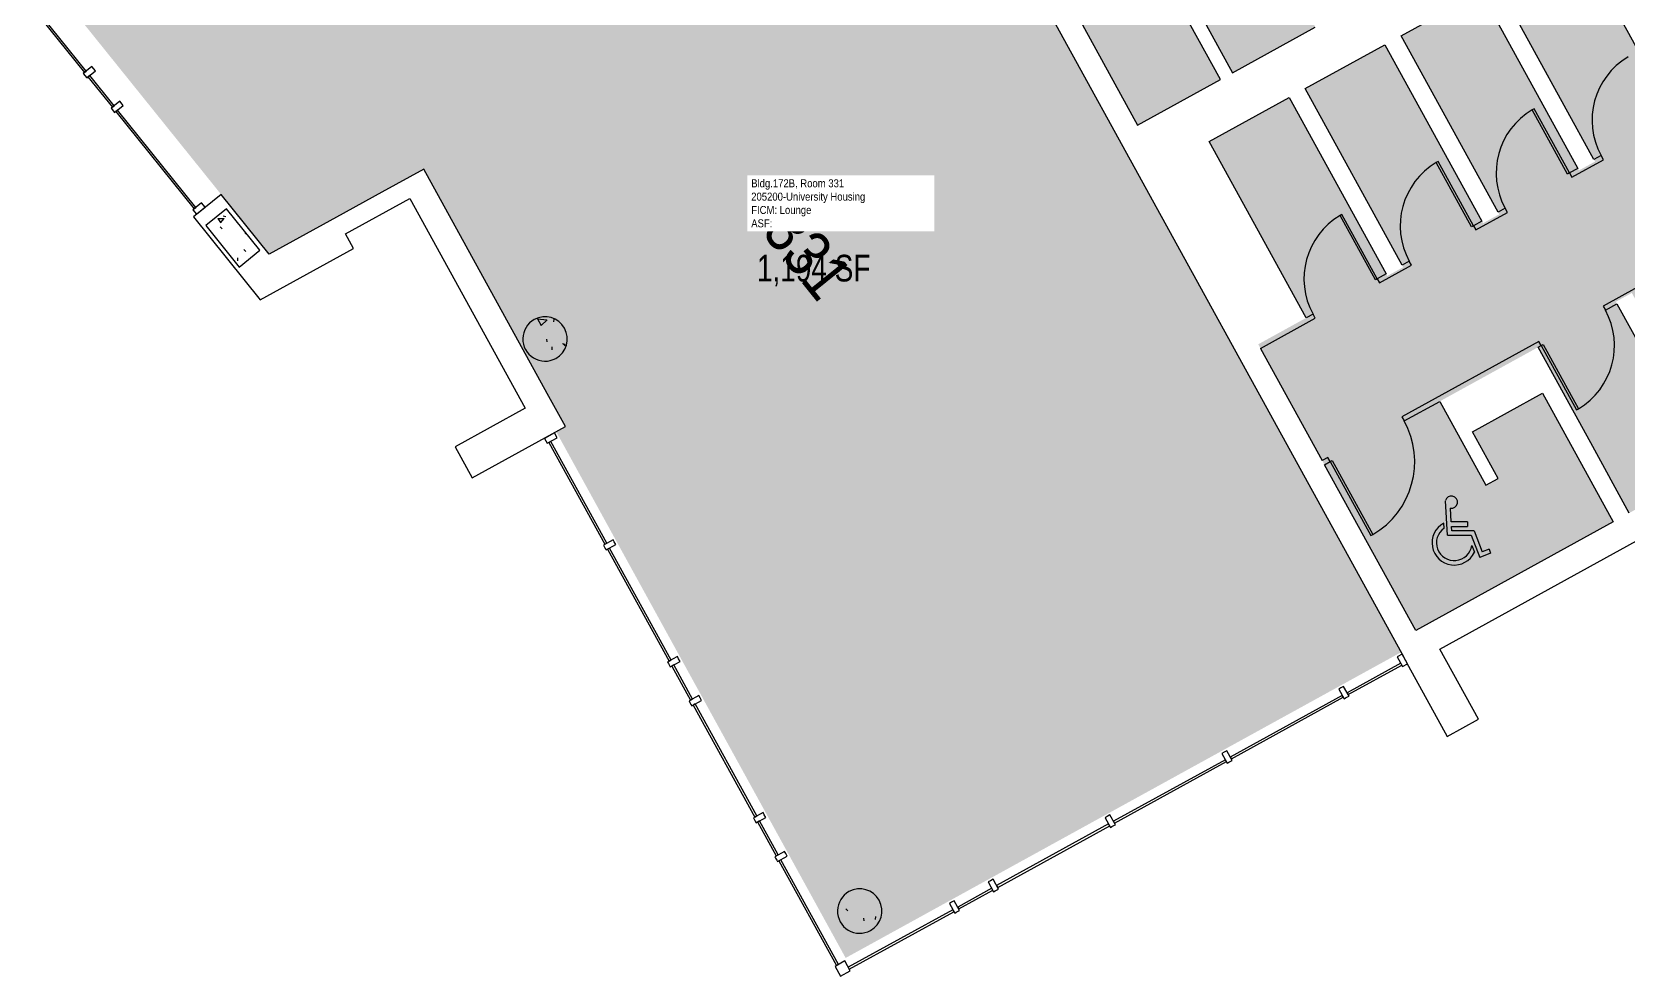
# Model space of a CAD drawing. Header units: inches. Extents: x 69233640 to 69235957, y 27660565 to 27663170.
# Drawn here: x 69234436 to 69235154, y 27661073 to 27661497 of the extents above; entities that cross this region are included whole.
import ezdxf
from ezdxf.enums import TextEntityAlignment as Align

# ---------------------------------------------------------------- set-up
doc = ezdxf.new("R2010")
doc.units = ezdxf.units.IN
doc.header["$LTSCALE"] = 100
doc.header["$MEASUREMENT"] = 0
doc.layers.get('0').update_dxf_attribs({"linetype": 'CONTINUOUS'})
for name, color, linetype in [('A-COLS', 5, 'CONTINUOUS'), ('A-DOOR', 2, 'CONTINUOUS'), ('A-GLAZ', 1, 'CONTINUOUS'), ('A-IDEN-ICON', 4, 'CONTINUOUS'), ('A-IDEN-RNUM', 7, 'CONTINUOUS'), ('A-IDEN-SNUM', 4, 'CONTINUOUS'), ('A-IDEN-VNUM', 4, 'CONTINUOUS'), ('A-WALL', 5, 'CONTINUOUS'), ('AREA-TEXT', 3, 'CONTINUOUS'), ('Rooms-Category-Color', 7, 'CONTINUOUS'), ('Rooms-College-Color', 7, 'CONTINUOUS'), ('Rooms-Department-Color', 7, 'CONTINUOUS'), ('Rooms-Division-Color', 7, 'CONTINUOUS'), ('Rooms-Information', 7, 'CONTINUOUS')]:
    doc.layers.add(name, color=color, linetype=linetype)
doc.styles.add('CP_AREA', font='arial.ttf', dxfattribs={"height": 15})
doc.styles.add('CP_ROOMSNUMBER', font='arial.ttf', dxfattribs={"height": 1})
doc.styles.add('CP_ROOMVNUMBER', font='arial.ttf', dxfattribs={"width": 0.85, "height": 0.075})

# ---------------------------------------------------------------- blocks, each defined once
blk = doc.blocks.new('CPHC')
for p, q in [((5.49, 8), (5.01, 15.77)), ((6.31, 11), (6.12, 14.1)), ((10, 11), (6.31, 11)), ((10, 11), (10, 10)), ((4.7, 9.57), (4.63, 10.7)), ((5.49, 8), (10.79, 8)), ((6.37, 10), (10, 10)), ((6.43, 9), (6.37, 10)), ((11.48, 9), (6.43, 9)), ((10.79, 8), (12.74, 2.99)), ((11.48, 9), (13.31, 4.28)), ((10.95, 5.66), (11.53, 4.17)), ((15.18, 3.93), (12.74, 2.99)), ((14.82, 4.87), (13.31, 4.28)), ((14.82, 4.87), (15.18, 3.93))]:
    blk.add_line(p, q)
for centre, radius, start, end in [((6.35, 15.46), 1.38, 260.2584, 166.6451), ((7, 6.3), 5, 118.3454, 334.8586), ((7, 6.3), 4, 125.1719, 350.8537)]:
    blk.add_arc(centre, radius, start, end)

msp = doc.modelspace()

# ---------------------------------------------------------------- hatches: boundary and pattern name
at = {"layer": 'A-COLS', "lineweight": -3}
h = msp.add_hatch(dxfattribs=at)
h.set_pattern_fill('FP_38', color=256, angle=38.82082, style=0, pattern_type=2)
h.set_pattern_definition([(358.821, (69234315.58, 27661870.696), (15.3886, -22.9695), [2.88, -31.68]), (303.821, (69234315.58, 27661870.696), (19.164, 22.2581), [2.304, -25.344]), (49.272, (69234316.862, 27661868.782), (34.5526, -0.712), [2.448, -26.924]), (355.005, (69234321.563, 27661875.51), (20.7387, -35.9142), [4.32, -47.52]), (45.457, (69234323.29, 27661872.518), (51.643, -4.5134), [3.671, -40.386]), (300.005, (69234321.563, 27661875.51), (51.643, -4.5136), [3.456, -38.016]), (329.821, (69234322.474, 27661871.315), (2.3233, -27.5501), [2.88, -31.68]), (274.821, (69234322.474, 27661871.315), (27.5522, 10.1765), [2.304, -25.344]), (20.272, (69234322.668, 27661869.02), (29.8752, -17.3742), [2.448, -26.924]), (346.3208, (69234315.58, 27661870.696), (10.2518, 7.64958), [1.267, -23.77, 1.267, -24.461, -25.44]), (346.3208, (69234315.58, 27661870.696), (10.2518, 7.64958), [-50.765, 1.267, -24.173]), (316.3208, (69234315.58, 27661870.696), (18.13225, 1.624), [1.267, -13.402, 1.267, -23.194, -9.696]), (316.3208, (69234315.58, 27661870.696), (18.13225, 1.624), [-39.13, 1.267, -8.429]), (276.3208, (69234310.212, 27661877.368), (12.17612, -16.51385), [1.267, -8.333, 1.267, -28.685, -39.744]), (276.3208, (69234310.212, 27661877.368), (12.17612, -16.51385), [-39.552, 1.267, -38.477]), (266.321, (69234307.804, 27661880.36), (17.0341, -15.03807), [1.267, -11.213, 1.267, -18.624, -28.224]), (266.321, (69234307.804, 27661880.36), (17.0341, -15.03807), [-32.371, 1.267, -26.957])])
h.paths.add_polyline_path([(69234529.34, 27661391.58), (69234538.69, 27661399.11), (69234523.64, 27661417.81), (69234514.3, 27661410.28)], flags=0)
h = msp.add_hatch(dxfattribs=at)
h.set_pattern_fill('FP_32', color=256, angle=-61.17918, style=0, pattern_type=2)
h.set_pattern_definition([(358.821, (69234315.58, 27661870.696), (15.3886, -22.96955), [2.88, -31.68]), (303.821, (69234315.58, 27661870.696), (19.1641, 22.2581), [2.304, -25.344]), (49.272, (69234316.862, 27661868.783), (34.5526, -0.712), [2.448, -26.924]), (355.005, (69234321.563, 27661875.51), (20.7387, -35.9142), [4.32, -47.52]), (45.457, (69234323.29, 27661872.517), (51.643, -4.5134), [3.671, -40.386]), (300.005, (69234321.563, 27661875.51), (51.6431, -4.5136), [3.456, -38.016]), (329.821, (69234322.475, 27661871.315), (2.3233, -27.55014), [2.88, -31.68]), (274.821, (69234322.475, 27661871.315), (27.5522, 10.1765), [2.304, -25.344]), (20.272, (69234322.668, 27661869.02), (29.8752, -17.3742), [2.448, -26.924]), (346.3208, (69234315.58, 27661870.696), (10.2518, 7.64958), [1.267, -23.77, 1.267, -24.461, -25.44]), (346.3208, (69234315.58, 27661870.696), (10.2518, 7.64958), [-50.765, 1.267, -24.173]), (316.3208, (69234315.58, 27661870.696), (18.13225, 1.624), [1.267, -13.402, 1.267, -23.194, -9.696]), (316.3208, (69234315.58, 27661870.696), (18.13225, 1.624), [-39.13, 1.267, -8.429]), (276.3208, (69234310.212, 27661877.368), (12.17612, -16.51385), [1.267, -8.333, 1.267, -28.685, -39.744]), (276.3208, (69234310.212, 27661877.368), (12.17612, -16.51385), [-39.552, 1.267, -38.477]), (266.3208, (69234307.804, 27661880.36), (17.0341, -15.03807), [1.267, -11.213, 1.267, -18.624, -28.224]), (266.3208, (69234307.804, 27661880.36), (17.0341, -15.03807), [-32.371, 1.267, -26.957])])
h.paths.add_polyline_path([(69234658.77, 27661353.54), (69234660.14, 27661351.96), (69234661.81, 27661350.69), (69234663.7, 27661349.8), (69234665.73, 27661349.33), (69234667.82, 27661349.28), (69234669.88, 27661349.68), (69234671.8, 27661350.49), (69234673.52, 27661351.68), (69234674.95, 27661353.21), (69234676.03, 27661354.99), (69234676.72, 27661356.97), (69234676.98, 27661359.04), (69234676.81, 27661361.13), (69234676.2, 27661363.13), (69234675.19, 27661364.96), (69234673.83, 27661366.54), (69234672.16, 27661367.8), (69234670.27, 27661368.69), (69234668.23, 27661369.17), (69234666.14, 27661369.21), (69234664.09, 27661368.82), (69234662.16, 27661368.01), (69234660.45, 27661366.82), (69234659.02, 27661365.29), (69234657.93, 27661363.5), (69234657.25, 27661361.53), (69234656.99, 27661359.45), (69234657.16, 27661357.37), (69234657.77, 27661355.37)], flags=0)
h = msp.add_hatch(dxfattribs=at)
h.set_pattern_fill('FP_33', color=256, angle=-61.17918, style=0, pattern_type=2)
h.set_pattern_definition([(358.8208, (69234315.58, 27661870.697), (15.38857, -22.96955), [2.88, -31.68]), (303.8208, (69234315.58, 27661870.697), (19.1641, 22.25815), [2.304, -25.344]), (49.2718, (69234316.863, 27661868.782), (34.5526, -0.712), [2.448, -26.924]), (355.005, (69234321.563, 27661875.51), (20.7387, -35.9142), [4.32, -47.52]), (45.457, (69234323.29, 27661872.518), (51.643, -4.5134), [3.671, -40.386]), (300.005, (69234321.563, 27661875.51), (51.6431, -4.5136), [3.456, -38.016]), (329.8208, (69234322.475, 27661871.315), (2.3233, -27.55014), [2.88, -31.68]), (274.8208, (69234322.475, 27661871.315), (27.5522, 10.1765), [2.304, -25.344]), (20.2718, (69234322.668, 27661869.02), (29.8752, -17.3742), [2.448, -26.924]), (346.3208, (69234315.58, 27661870.697), (10.2518, 7.64958), [1.267, -23.77, 1.267, -24.461, -25.44]), (346.3208, (69234315.58, 27661870.697), (10.2518, 7.64958), [-50.765, 1.267, -24.173]), (316.3208, (69234315.58, 27661870.697), (18.13225, 1.624), [1.267, -13.402, 1.267, -23.194, -9.696]), (316.3208, (69234315.58, 27661870.697), (18.13225, 1.624), [-39.13, 1.267, -8.429]), (276.3208, (69234310.212, 27661877.368), (12.17612, -16.51385), [1.267, -8.333, 1.267, -28.685, -39.744]), (276.3208, (69234310.212, 27661877.368), (12.17612, -16.51385), [-39.552, 1.267, -38.477]), (266.3208, (69234307.804, 27661880.36), (17.03412, -15.03807), [1.267, -11.213, 1.267, -18.624, -28.224]), (266.3208, (69234307.804, 27661880.36), (17.03412, -15.03807), [-32.371, 1.267, -26.957])])
h.paths.add_polyline_path([(69234800.37, 27661096.2), (69234801.74, 27661094.61), (69234803.4, 27661093.35), (69234805.3, 27661092.46), (69234807.33, 27661091.98), (69234809.42, 27661091.94), (69234811.47, 27661092.33), (69234813.4, 27661093.14), (69234815.12, 27661094.34), (69234816.55, 27661095.86), (69234817.63, 27661097.65), (69234818.32, 27661099.63), (69234818.58, 27661101.7), (69234818.4, 27661103.78), (69234817.8, 27661105.78), (69234816.79, 27661107.62), (69234815.42, 27661109.2), (69234813.76, 27661110.46), (69234811.87, 27661111.35), (69234809.83, 27661111.83), (69234807.74, 27661111.87), (69234805.69, 27661111.48), (69234803.76, 27661110.67), (69234802.04, 27661109.47), (69234800.61, 27661107.95), (69234799.53, 27661106.16), (69234798.84, 27661104.19), (69234798.58, 27661102.11), (69234798.76, 27661100.03), (69234799.36, 27661098.03)], flags=0)
at = {"layer": 'Rooms-Category-Color', "true_color": 0xadadad}
msp.add_hatch(color=253, dxfattribs=at).paths.add_polyline_path([(69235049.44, 27661622.98), (69235083.99, 27661642), (69235086.77, 27661636.96), (69235065.19, 27661625.09), (69235111.56, 27661540.81), (69235113.85, 27661536.65), (69235135.42, 27661548.53), (69235182.61, 27661462.77), (69235175.38, 27661458.79), (69235148.56, 27661507.53), (69235131.21, 27661539.07), (69235111.37, 27661528.15), (69235110.35, 27661527.59), (69235095.29, 27661519.31), (69235112.64, 27661487.77), (69235139.46, 27661439.03), (69235132.23, 27661435.05), (69235105.41, 27661483.79), (69235088.06, 27661515.33), (69235052.14, 27661495.56), (69235069.49, 27661464.02), (69235096.31, 27661415.29), (69235089.08, 27661411.31), (69235062.26, 27661460.05), (69235044.91, 27661491.59), (69235008.99, 27661471.82), (69235026.34, 27661440.28), (69235053.16, 27661391.54), (69235045.93, 27661387.57), (69235019.12, 27661436.3), (69235001.76, 27661467.85), (69234965.84, 27661448.08), (69234983.2, 27661416.54), (69235009.5, 27661368.73), (69234987.89, 27661356.84), (69235017.21, 27661303.57), (69235017.21, 27661303.57), (69235058.75, 27661228.07), (69235115.2, 27661259.14), (69235147.61, 27661276.97), (69235115.8, 27661334.8), (69235084.25, 27661317.44), (69235095.82, 27661296.41), (69235090.35, 27661293.4), (69235069.57, 27661331.17), (69235113.81, 27661355.51), (69235137.49, 27661312.49), (69235137.49, 27661312.49), (69235154.84, 27661280.95), (69235190.32, 27661300.47), (69235172.97, 27661332.01), (69235148.79, 27661375.96), (69235156.01, 27661379.94), (69235181.89, 27661332.91), (69235182.86, 27661331.15), (69235182.86, 27661331.15), (69235200.21, 27661299.61), (69235235.69, 27661319.13), (69235218.34, 27661350.67), (69235217.37, 27661352.43), (69235217.38, 27661352.43), (69235192.01, 27661398.53), (69235211.94, 27661409.5), (69235211.7, 27661409.94), (69235226.32, 27661417.98), (69235232.77, 27661406.27), (69235292.52, 27661439.15), (69235252.52, 27661511.87), (69235230.2, 27661499.59), (69235226.58, 27661506.16), (69235244.47, 27661516), (69235211.2, 27661576.46), (69235210.77, 27661576.22), (69235207.39, 27661582.36), (69235189.94, 27661572.76), (69235186.93, 27661578.23), (69235208.59, 27661590.15), (69235159.73, 27661678.96), (69235138.11, 27661667.06), (69235135.1, 27661672.54), (69235157.1, 27661684.65), (69235129.32, 27661735.13), (69235107.49, 27661723.12), (69235104.72, 27661728.16), (69235104.5, 27661728.04), (69235104.48, 27661728.59), (69235125.92, 27661740.39), (69235081.69, 27661820.78), (69235060.03, 27661808.86), (69235057.2, 27661813.87), (69235057.26, 27661813.9), (69235079.96, 27661826.39), (69235030.58, 27661916.13), (69234955.74, 27661874.95), (69235007.89, 27661780.18), (69234986.37, 27661768.34), (69235029.58, 27661689.81), (69235051.15, 27661701.68), (69235054.17, 27661696.21), (69235019.64, 27661677.21), (69235018.37, 27661679.51), (69234975.89, 27661756.72), (69234944.35, 27661739.36), (69234988.61, 27661658.92), (69234983.13, 27661655.91), (69234938.87, 27661736.35), (69234901.64, 27661715.86), (69234945.9, 27661635.42), (69234940.42, 27661632.41), (69234896.16, 27661712.85), (69234858.92, 27661692.36), (69234903.19, 27661611.92), (69234897.71, 27661608.91), (69234853.45, 27661689.35), (69234816.21, 27661668.86), (69234860.47, 27661588.42), (69234860.47, 27661588.42), (69234889.28, 27661536.07), (69234889.28, 27661536.07), (69234933.63, 27661455.46), (69234970.87, 27661475.95), (69234926.51, 27661556.56), (69234931.99, 27661559.57), (69234976.34, 27661478.96), (69235013.58, 27661499.45), (69234969.23, 27661580.06), (69234974.7, 27661583.07), (69235019.05, 27661502.47), (69235093.28, 27661543.31), (69235050.71, 27661620.68)])
at = {"layer": 'Rooms-Category-Color', "true_color": 0xffe090}
msp.add_hatch(color=41, dxfattribs=at).paths.add_polyline_path([(69234654.06, 27661359.99), (69234668.44, 27661333.86), (69234668.44, 27661333.86), (69234676.16, 27661319.82), (69234672, 27661317.53), (69234672.03, 27661317.48), (69234672.06, 27661317.42), (69234802.25, 27661080.81), (69235052.14, 27661218.3), (69234977.43, 27661354.08), (69234932.94, 27661434.94), (69234925.42, 27661448.6), (69234805.75, 27661666.1), (69234800.31, 27661675.98), (69234800.29, 27661675.97), (69234796.3, 27661683.22), (69234780.96, 27661711.11), (69234726.76, 27661681.2), (69234729.66, 27661675.94), (69234469.93, 27661532.81), (69234469.86, 27661532.78), (69234444.95, 27661519.05), (69234445.06, 27661518.91), (69234521.23, 27661424.25), (69234542.9, 27661397.31), (69234573.15, 27661413.95), (69234573.15, 27661413.95), (69234604.91, 27661431.43), (69234612.47, 27661435.58)])
at = {"layer": 'Rooms-College-Color', "true_color": 0xadadad}
for points in [[(69235049.44, 27661622.98), (69235083.99, 27661642), (69235086.77, 27661636.96), (69235065.19, 27661625.09), (69235111.56, 27661540.81), (69235113.85, 27661536.65), (69235135.42, 27661548.53), (69235182.61, 27661462.77), (69235175.38, 27661458.79), (69235148.56, 27661507.53), (69235131.21, 27661539.07), (69235111.37, 27661528.15), (69235110.35, 27661527.59), (69235095.29, 27661519.31), (69235112.64, 27661487.77), (69235139.46, 27661439.03), (69235132.23, 27661435.05), (69235105.41, 27661483.79), (69235088.06, 27661515.33), (69235052.14, 27661495.56), (69235069.49, 27661464.02), (69235096.31, 27661415.29), (69235089.08, 27661411.31), (69235062.26, 27661460.05), (69235044.91, 27661491.59), (69235008.99, 27661471.82), (69235026.34, 27661440.28), (69235053.16, 27661391.54), (69235045.93, 27661387.57), (69235019.12, 27661436.3), (69235001.76, 27661467.85), (69234965.84, 27661448.08), (69234983.2, 27661416.54), (69235009.5, 27661368.73), (69234987.89, 27661356.84), (69235017.21, 27661303.57), (69235017.21, 27661303.57), (69235058.75, 27661228.07), (69235115.2, 27661259.14), (69235147.61, 27661276.97), (69235115.8, 27661334.8), (69235084.25, 27661317.44), (69235095.82, 27661296.41), (69235090.35, 27661293.4), (69235069.57, 27661331.17), (69235113.81, 27661355.51), (69235137.49, 27661312.49), (69235137.49, 27661312.49), (69235154.84, 27661280.95), (69235190.32, 27661300.47), (69235172.97, 27661332.01), (69235148.79, 27661375.96), (69235156.01, 27661379.94), (69235181.89, 27661332.91), (69235182.86, 27661331.15), (69235182.86, 27661331.15), (69235200.21, 27661299.61), (69235235.69, 27661319.13), (69235218.34, 27661350.67), (69235217.37, 27661352.43), (69235217.38, 27661352.43), (69235192.01, 27661398.53), (69235211.94, 27661409.5), (69235211.7, 27661409.94), (69235226.32, 27661417.98), (69235232.77, 27661406.27), (69235292.52, 27661439.15), (69235252.52, 27661511.87), (69235230.2, 27661499.59), (69235226.58, 27661506.16), (69235244.47, 27661516), (69235211.2, 27661576.46), (69235210.77, 27661576.22), (69235207.39, 27661582.36), (69235189.94, 27661572.76), (69235186.93, 27661578.23), (69235208.59, 27661590.15), (69235159.73, 27661678.96), (69235138.11, 27661667.06), (69235135.1, 27661672.54), (69235157.1, 27661684.65), (69235129.32, 27661735.13), (69235107.49, 27661723.12), (69235104.72, 27661728.16), (69235104.5, 27661728.04), (69235104.48, 27661728.59), (69235125.92, 27661740.39), (69235081.69, 27661820.78), (69235060.03, 27661808.86), (69235057.2, 27661813.87), (69235057.26, 27661813.9), (69235079.96, 27661826.39), (69235030.58, 27661916.13), (69234955.74, 27661874.95), (69235007.89, 27661780.18), (69234986.37, 27661768.34), (69235029.58, 27661689.81), (69235051.15, 27661701.68), (69235054.17, 27661696.21), (69235019.64, 27661677.21), (69235018.37, 27661679.51), (69234975.89, 27661756.72), (69234944.35, 27661739.36), (69234988.61, 27661658.92), (69234983.13, 27661655.91), (69234938.87, 27661736.35), (69234901.64, 27661715.86), (69234945.9, 27661635.42), (69234940.42, 27661632.41), (69234896.16, 27661712.85), (69234858.92, 27661692.36), (69234903.19, 27661611.92), (69234897.71, 27661608.91), (69234853.45, 27661689.35), (69234816.21, 27661668.86), (69234860.47, 27661588.42), (69234860.47, 27661588.42), (69234889.28, 27661536.07), (69234889.28, 27661536.07), (69234933.63, 27661455.46), (69234970.87, 27661475.95), (69234926.51, 27661556.56), (69234931.99, 27661559.57), (69234976.34, 27661478.96), (69235013.58, 27661499.45), (69234969.23, 27661580.06), (69234974.7, 27661583.07), (69235019.05, 27661502.47), (69235093.28, 27661543.31), (69235050.71, 27661620.68)], [(69234654.06, 27661359.99), (69234668.44, 27661333.86), (69234668.44, 27661333.86), (69234676.16, 27661319.82), (69234672, 27661317.53), (69234672.03, 27661317.48), (69234672.06, 27661317.42), (69234802.25, 27661080.81), (69235052.14, 27661218.3), (69234977.43, 27661354.08), (69234932.94, 27661434.94), (69234925.42, 27661448.6), (69234805.75, 27661666.1), (69234800.31, 27661675.98), (69234800.29, 27661675.97), (69234796.3, 27661683.22), (69234780.96, 27661711.11), (69234726.76, 27661681.2), (69234729.66, 27661675.94), (69234469.93, 27661532.81), (69234469.86, 27661532.78), (69234444.95, 27661519.05), (69234445.06, 27661518.91), (69234521.23, 27661424.25), (69234542.9, 27661397.31), (69234573.15, 27661413.95), (69234573.15, 27661413.95), (69234604.91, 27661431.43), (69234612.47, 27661435.58)]]:
    msp.add_hatch(color=253, dxfattribs=at).paths.add_polyline_path(points)
at = {"layer": 'Rooms-Department-Color', "true_color": 0xacacac}
msp.add_hatch(color=253, dxfattribs=at).paths.add_polyline_path([(69235049.44, 27661622.98), (69235083.99, 27661642), (69235086.77, 27661636.96), (69235065.19, 27661625.09), (69235111.56, 27661540.81), (69235113.85, 27661536.65), (69235135.42, 27661548.53), (69235182.61, 27661462.77), (69235175.38, 27661458.79), (69235148.56, 27661507.53), (69235131.21, 27661539.07), (69235111.37, 27661528.15), (69235110.35, 27661527.59), (69235095.29, 27661519.31), (69235112.64, 27661487.77), (69235139.46, 27661439.03), (69235132.23, 27661435.05), (69235105.41, 27661483.79), (69235088.06, 27661515.33), (69235052.14, 27661495.56), (69235069.49, 27661464.02), (69235096.31, 27661415.29), (69235089.08, 27661411.31), (69235062.26, 27661460.05), (69235044.91, 27661491.59), (69235008.99, 27661471.82), (69235026.34, 27661440.28), (69235053.16, 27661391.54), (69235045.93, 27661387.57), (69235019.12, 27661436.3), (69235001.76, 27661467.85), (69234965.84, 27661448.08), (69234983.2, 27661416.54), (69235009.5, 27661368.73), (69234987.89, 27661356.84), (69235017.21, 27661303.57), (69235017.21, 27661303.57), (69235058.75, 27661228.07), (69235115.2, 27661259.14), (69235147.61, 27661276.97), (69235115.8, 27661334.8), (69235084.25, 27661317.44), (69235095.82, 27661296.41), (69235090.35, 27661293.4), (69235069.57, 27661331.17), (69235113.81, 27661355.51), (69235137.49, 27661312.49), (69235137.49, 27661312.49), (69235154.84, 27661280.95), (69235190.32, 27661300.47), (69235172.97, 27661332.01), (69235148.79, 27661375.96), (69235156.01, 27661379.94), (69235181.89, 27661332.91), (69235182.86, 27661331.15), (69235182.86, 27661331.15), (69235200.21, 27661299.61), (69235235.69, 27661319.13), (69235218.34, 27661350.67), (69235217.37, 27661352.43), (69235217.38, 27661352.43), (69235192.01, 27661398.53), (69235211.94, 27661409.5), (69235211.7, 27661409.94), (69235226.32, 27661417.98), (69235232.77, 27661406.27), (69235292.52, 27661439.15), (69235252.52, 27661511.87), (69235230.2, 27661499.59), (69235226.58, 27661506.16), (69235244.47, 27661516), (69235211.2, 27661576.46), (69235210.77, 27661576.22), (69235207.39, 27661582.36), (69235189.94, 27661572.76), (69235186.93, 27661578.23), (69235208.59, 27661590.15), (69235159.73, 27661678.96), (69235138.11, 27661667.06), (69235135.1, 27661672.54), (69235157.1, 27661684.65), (69235129.32, 27661735.13), (69235107.49, 27661723.12), (69235104.72, 27661728.16), (69235104.5, 27661728.04), (69235104.48, 27661728.59), (69235125.92, 27661740.39), (69235081.69, 27661820.78), (69235060.03, 27661808.86), (69235057.2, 27661813.87), (69235057.26, 27661813.9), (69235079.96, 27661826.39), (69235030.58, 27661916.13), (69234955.74, 27661874.95), (69235007.89, 27661780.18), (69234986.37, 27661768.34), (69235029.58, 27661689.81), (69235051.15, 27661701.68), (69235054.17, 27661696.21), (69235019.64, 27661677.21), (69235018.37, 27661679.51), (69234975.89, 27661756.72), (69234944.35, 27661739.36), (69234988.61, 27661658.92), (69234983.13, 27661655.91), (69234938.87, 27661736.35), (69234901.64, 27661715.86), (69234945.9, 27661635.42), (69234940.42, 27661632.41), (69234896.16, 27661712.85), (69234858.92, 27661692.36), (69234903.19, 27661611.92), (69234897.71, 27661608.91), (69234853.45, 27661689.35), (69234816.21, 27661668.86), (69234860.47, 27661588.42), (69234860.47, 27661588.42), (69234889.28, 27661536.07), (69234889.28, 27661536.07), (69234933.63, 27661455.46), (69234970.87, 27661475.95), (69234926.51, 27661556.56), (69234931.99, 27661559.57), (69234976.34, 27661478.96), (69235013.58, 27661499.45), (69234969.23, 27661580.06), (69234974.7, 27661583.07), (69235019.05, 27661502.47), (69235093.28, 27661543.31), (69235050.71, 27661620.68)])
at = {"layer": 'Rooms-Department-Color', "true_color": 0x604aed}
msp.add_hatch(color=173, dxfattribs=at).paths.add_polyline_path([(69234654.06, 27661359.99), (69234668.44, 27661333.86), (69234668.44, 27661333.86), (69234676.16, 27661319.82), (69234672, 27661317.53), (69234672.03, 27661317.48), (69234672.06, 27661317.42), (69234802.25, 27661080.81), (69235052.14, 27661218.3), (69234977.43, 27661354.08), (69234932.94, 27661434.94), (69234925.42, 27661448.6), (69234805.75, 27661666.1), (69234800.31, 27661675.98), (69234800.29, 27661675.97), (69234796.3, 27661683.22), (69234780.96, 27661711.11), (69234726.76, 27661681.2), (69234729.66, 27661675.94), (69234469.93, 27661532.81), (69234469.86, 27661532.78), (69234444.95, 27661519.05), (69234445.06, 27661518.91), (69234521.23, 27661424.25), (69234542.9, 27661397.31), (69234573.15, 27661413.95), (69234573.15, 27661413.95), (69234604.91, 27661431.43), (69234612.47, 27661435.58)])
at = {"layer": 'Rooms-Division-Color', "true_color": 0xadadad}
msp.add_hatch(color=253, dxfattribs=at).paths.add_polyline_path([(69235049.44, 27661622.98), (69235083.99, 27661642), (69235086.77, 27661636.96), (69235065.19, 27661625.09), (69235111.56, 27661540.81), (69235113.85, 27661536.65), (69235135.42, 27661548.53), (69235182.61, 27661462.77), (69235175.38, 27661458.79), (69235148.56, 27661507.53), (69235131.21, 27661539.07), (69235111.37, 27661528.15), (69235110.35, 27661527.59), (69235095.29, 27661519.31), (69235112.64, 27661487.77), (69235139.46, 27661439.03), (69235132.23, 27661435.05), (69235105.41, 27661483.79), (69235088.06, 27661515.33), (69235052.14, 27661495.56), (69235069.49, 27661464.02), (69235096.31, 27661415.29), (69235089.08, 27661411.31), (69235062.26, 27661460.05), (69235044.91, 27661491.59), (69235008.99, 27661471.82), (69235026.34, 27661440.28), (69235053.16, 27661391.54), (69235045.93, 27661387.57), (69235019.12, 27661436.3), (69235001.76, 27661467.85), (69234965.84, 27661448.08), (69234983.2, 27661416.54), (69235009.5, 27661368.73), (69234987.89, 27661356.84), (69235017.21, 27661303.57), (69235017.21, 27661303.57), (69235058.75, 27661228.07), (69235115.2, 27661259.14), (69235147.61, 27661276.97), (69235115.8, 27661334.8), (69235084.25, 27661317.44), (69235095.82, 27661296.41), (69235090.35, 27661293.4), (69235069.57, 27661331.17), (69235113.81, 27661355.51), (69235137.49, 27661312.49), (69235137.49, 27661312.49), (69235154.84, 27661280.95), (69235190.32, 27661300.47), (69235172.97, 27661332.01), (69235148.79, 27661375.96), (69235156.01, 27661379.94), (69235181.89, 27661332.91), (69235182.86, 27661331.15), (69235182.86, 27661331.15), (69235200.21, 27661299.61), (69235235.69, 27661319.13), (69235218.34, 27661350.67), (69235217.37, 27661352.43), (69235217.38, 27661352.43), (69235192.01, 27661398.53), (69235211.94, 27661409.5), (69235211.7, 27661409.94), (69235226.32, 27661417.98), (69235232.77, 27661406.27), (69235292.52, 27661439.15), (69235252.52, 27661511.87), (69235230.2, 27661499.59), (69235226.58, 27661506.16), (69235244.47, 27661516), (69235211.2, 27661576.46), (69235210.77, 27661576.22), (69235207.39, 27661582.36), (69235189.94, 27661572.76), (69235186.93, 27661578.23), (69235208.59, 27661590.15), (69235159.73, 27661678.96), (69235138.11, 27661667.06), (69235135.1, 27661672.54), (69235157.1, 27661684.65), (69235129.32, 27661735.13), (69235107.49, 27661723.12), (69235104.72, 27661728.16), (69235104.5, 27661728.04), (69235104.48, 27661728.59), (69235125.92, 27661740.39), (69235081.69, 27661820.78), (69235060.03, 27661808.86), (69235057.2, 27661813.87), (69235057.26, 27661813.9), (69235079.96, 27661826.39), (69235030.58, 27661916.13), (69234955.74, 27661874.95), (69235007.89, 27661780.18), (69234986.37, 27661768.34), (69235029.58, 27661689.81), (69235051.15, 27661701.68), (69235054.17, 27661696.21), (69235019.64, 27661677.21), (69235018.37, 27661679.51), (69234975.89, 27661756.72), (69234944.35, 27661739.36), (69234988.61, 27661658.92), (69234983.13, 27661655.91), (69234938.87, 27661736.35), (69234901.64, 27661715.86), (69234945.9, 27661635.42), (69234940.42, 27661632.41), (69234896.16, 27661712.85), (69234858.92, 27661692.36), (69234903.19, 27661611.92), (69234897.71, 27661608.91), (69234853.45, 27661689.35), (69234816.21, 27661668.86), (69234860.47, 27661588.42), (69234860.47, 27661588.42), (69234889.28, 27661536.07), (69234889.28, 27661536.07), (69234933.63, 27661455.46), (69234970.87, 27661475.95), (69234926.51, 27661556.56), (69234931.99, 27661559.57), (69234976.34, 27661478.96), (69235013.58, 27661499.45), (69234969.23, 27661580.06), (69234974.7, 27661583.07), (69235019.05, 27661502.47), (69235093.28, 27661543.31), (69235050.71, 27661620.68)])
at = {"layer": 'Rooms-Division-Color', "true_color": 0x604aed}
msp.add_hatch(color=173, dxfattribs=at).paths.add_polyline_path([(69234654.06, 27661359.99), (69234668.44, 27661333.86), (69234668.44, 27661333.86), (69234676.16, 27661319.82), (69234672, 27661317.53), (69234672.03, 27661317.48), (69234672.06, 27661317.42), (69234802.25, 27661080.81), (69235052.14, 27661218.3), (69234977.43, 27661354.08), (69234932.94, 27661434.94), (69234925.42, 27661448.6), (69234805.75, 27661666.1), (69234800.31, 27661675.98), (69234800.29, 27661675.97), (69234796.3, 27661683.22), (69234780.96, 27661711.11), (69234726.76, 27661681.2), (69234729.66, 27661675.94), (69234469.93, 27661532.81), (69234469.86, 27661532.78), (69234444.95, 27661519.05), (69234445.06, 27661518.91), (69234521.23, 27661424.25), (69234542.9, 27661397.31), (69234573.15, 27661413.95), (69234573.15, 27661413.95), (69234604.91, 27661431.43), (69234612.47, 27661435.58)])

# ---------------------------------------------------------------- linework, layer by layer
at = {"layer": 'A-COLS', "lineweight": -3}
for p, q in [((69234523.64, 27661417.81), (69234514.3, 27661410.28)), ((69234538.69, 27661399.11), (69234523.64, 27661417.81)), ((69234514.3, 27661410.28), (69234529.34, 27661391.58)), ((69234529.34, 27661391.58), (69234538.69, 27661399.11))]:
    msp.add_line(p, q, dxfattribs=at)
for centre, start, end in [((69234666.98, 27661359.25), 298.82082, 118.82082), ((69234666.98, 27661359.25), 118.82082, 298.82082), ((69234808.58, 27661101.91), 118.82082, 298.82082), ((69234808.58, 27661101.91), 298.82082, 118.82082)]:
    msp.add_arc(centre, 10, start, end, dxfattribs=at)
at = {"layer": 'A-DOOR', "lineweight": -3}
for p, q in [((69235112.04, 27661462.8), (69235111.16, 27661462.32)), ((69235127.07, 27661433.42), (69235111.16, 27661462.32)), ((69235127.94, 27661433.9), (69235112.04, 27661462.8)), ((69235068.89, 27661439.06), (69235068.02, 27661438.58)), ((69235083.92, 27661409.68), (69235068.02, 27661438.58)), ((69235084.79, 27661410.16), (69235068.89, 27661439.06)), ((69235127.94, 27661433.9), (69235127.07, 27661433.42)), ((69235025.58, 27661415.23), (69235024.7, 27661414.75)), ((69235040.6, 27661385.85), (69235024.7, 27661414.75)), ((69235041.48, 27661386.33), (69235025.58, 27661415.23)), ((69235084.79, 27661410.16), (69235083.92, 27661409.68)), ((69235041.48, 27661386.33), (69235040.6, 27661385.85)), ((69235115.19, 27661356.26), (69235116.06, 27661356.74)), ((69235115.19, 27661356.26), (69235131.09, 27661327.36)), ((69235116.06, 27661356.74), (69235131.96, 27661327.85)), ((69235131.09, 27661327.36), (69235131.96, 27661327.85)), ((69235020.3, 27661304.05), (69235021.17, 27661304.53)), ((69235021.17, 27661304.53), (69235039.48, 27661271.25)), ((69235020.3, 27661304.05), (69235038.61, 27661270.77)), ((69235038.61, 27661270.77), (69235039.48, 27661271.25))]:
    msp.add_line(p, q, dxfattribs=at)
for centre, radius, start, end in [((69235171.09, 27661457.65), 33, 120.55747, 208.82097), ((69235127.94, 27661433.9), 33, 120.55747, 208.82097), ((69235084.79, 27661410.16), 33, 120.55747, 208.82097), ((69235041.48, 27661386.33), 33, 120.55747, 208.82097), ((69235115.19, 27661356.26), 33, 300.55715, 28.82065), ((69235020.3, 27661304.05), 38, 300.32861, 28.82065)]:
    msp.add_arc(centre, radius, start, end, dxfattribs=at)
at = {"layer": 'A-GLAZ', "lineweight": -3}
for p, q in [((69234436.11, 27661508.5), (69234459.77, 27661479.09)), ((69234460.55, 27661479.71), (69234436.89, 27661509.12)), ((69234459.77, 27661479.09), (69234460.55, 27661479.71)), ((69234462.12, 27661477.77), (69234461.34, 27661477.14)), ((69234461.34, 27661477.14), (69234472.31, 27661463.5)), ((69234473.09, 27661464.13), (69234462.12, 27661477.77)), ((69234472.31, 27661463.5), (69234473.09, 27661464.13)), ((69234474.66, 27661462.18), (69234473.88, 27661461.56)), ((69234509.92, 27661418.36), (69234474.66, 27661462.18)), ((69234473.88, 27661461.56), (69234509.14, 27661417.73)), ((69234509.14, 27661417.73), (69234509.92, 27661418.36)), ((69234669.55, 27661313.18), (69234668.67, 27661312.7)), ((69234668.67, 27661312.7), (69234693.89, 27661266.86)), ((69234694.77, 27661267.35), (69234669.55, 27661313.18)), ((69234693.89, 27661266.86), (69234694.77, 27661267.35)), ((69234695.97, 27661265.16), (69234695.1, 27661264.67)), ((69234695.1, 27661264.67), (69234722.81, 27661214.3)), ((69234723.69, 27661214.78), (69234695.97, 27661265.16)), ((69234722.81, 27661214.3), (69234723.69, 27661214.78)), ((69234724.9, 27661212.59), (69234724.02, 27661212.11)), ((69234724.02, 27661212.11), (69234732.46, 27661196.77)), ((69234733.33, 27661197.26), (69234724.9, 27661212.59)), ((69235052, 27661213.38), (69235027.9, 27661200.12)), ((69235028.38, 27661199.24), (69235052.48, 27661212.5)), ((69235052.62, 27661217.43), (69235050.43, 27661216.22)), ((69235050.43, 27661216.22), (69235052.84, 27661211.84)), ((69235052.48, 27661212.5), (69235052, 27661213.38)), ((69235055.03, 27661213.05), (69235052.62, 27661217.43)), ((69235052.84, 27661211.84), (69235055.03, 27661213.05)), ((69234732.46, 27661196.77), (69234733.33, 27661197.26)), ((69235025.71, 27661198.91), (69234975.33, 27661171.19)), ((69234975.82, 27661170.32), (69235026.19, 27661198.04)), ((69235026.19, 27661198.04), (69235025.71, 27661198.91)), ((69235027.9, 27661200.12), (69235028.38, 27661199.24)), ((69234734.54, 27661195.07), (69234733.66, 27661194.58)), ((69234733.66, 27661194.58), (69234761.39, 27661144.19)), ((69234762.27, 27661144.67), (69234734.54, 27661195.07)), ((69234973.14, 27661169.99), (69234922.77, 27661142.27)), ((69234923.25, 27661141.39), (69234973.63, 27661169.11)), ((69234973.63, 27661169.11), (69234973.14, 27661169.99)), ((69234975.33, 27661171.19), (69234975.82, 27661170.32)), ((69234761.39, 27661144.19), (69234762.27, 27661144.67)), ((69234763.47, 27661142.48), (69234762.6, 27661142)), ((69234762.6, 27661142), (69234771.03, 27661126.67)), ((69234771.91, 27661127.15), (69234763.47, 27661142.48)), ((69234920.58, 27661141.07), (69234870.2, 27661113.35)), ((69234870.68, 27661112.47), (69234921.06, 27661140.19)), ((69234921.06, 27661140.19), (69234920.58, 27661141.07)), ((69234922.77, 27661142.27), (69234923.25, 27661141.39)), ((69234771.03, 27661126.67), (69234771.91, 27661127.15)), ((69234773.11, 27661124.96), (69234772.24, 27661124.48)), ((69234799.01, 27661077.89), (69234773.11, 27661124.96)), ((69234772.24, 27661124.48), (69234798.14, 27661077.4)), ((69234868.01, 27661112.14), (69234852.68, 27661103.7)), ((69234853.16, 27661102.83), (69234868.49, 27661111.26)), ((69234868.49, 27661111.26), (69234868.01, 27661112.14)), ((69234870.2, 27661113.35), (69234870.68, 27661112.47)), ((69234852.68, 27661103.7), (69234853.16, 27661102.83)), ((69234850.49, 27661102.5), (69234803.43, 27661076.61)), ((69234803.91, 27661075.73), (69234850.97, 27661101.62)), ((69234850.97, 27661101.62), (69234850.49, 27661102.5)), ((69234801.86, 27661079.45), (69234797.48, 27661077.04)), ((69234797.48, 27661077.04), (69234799.89, 27661072.66)), ((69234798.14, 27661077.4), (69234799.01, 27661077.89)), ((69234799.89, 27661072.66), (69234804.27, 27661075.07)), ((69234804.27, 27661075.07), (69234801.86, 27661079.45)), ((69234803.43, 27661076.61), (69234803.91, 27661075.73))]:
    msp.add_line(p, q, dxfattribs=at)
at = {"layer": 'A-GLAZ', "lineweight": -3, "extrusion": (0, 0, -1)}
for p, q in [((69234463.09, 27661481.75), (69234459.19, 27661478.62)), ((69234459.19, 27661478.62), (69234460.76, 27661476.67)), ((69234460.76, 27661476.67), (69234464.65, 27661479.8)), ((69234464.65, 27661479.8), (69234463.09, 27661481.75)), ((69234475.62, 27661466.17), (69234471.73, 27661463.03)), ((69234471.73, 27661463.03), (69234473.29, 27661461.09)), ((69234473.29, 27661461.09), (69234477.19, 27661464.22)), ((69234477.19, 27661464.22), (69234475.62, 27661466.17)), ((69234512.45, 27661420.4), (69234508.56, 27661417.26)), ((69234514.02, 27661418.45), (69234512.45, 27661420.4)), ((69234508.56, 27661417.26), (69234510.12, 27661415.31)), ((69234510.12, 27661415.31), (69234514.02, 27661418.45)), ((69234671.19, 27661316.94), (69234666.81, 27661314.53)), ((69234666.81, 27661314.53), (69234668.01, 27661312.34)), ((69234668.01, 27661312.34), (69234672.39, 27661314.75)), ((69234672.39, 27661314.75), (69234671.19, 27661316.94)), ((69234697.61, 27661268.91), (69234693.23, 27661266.5)), ((69234698.16, 27661267.93), (69234697.61, 27661268.91)), ((69234693.23, 27661266.5), (69234693.59, 27661265.85)), ((69234693.59, 27661265.85), (69234694.08, 27661264.97)), ((69234694.08, 27661264.97), (69234694.44, 27661264.31)), ((69234694.44, 27661264.31), (69234698.82, 27661266.72)), ((69234698.82, 27661266.72), (69234698.16, 27661267.93)), ((69234726.54, 27661216.35), (69234722.16, 27661213.94)), ((69234722.16, 27661213.94), (69234722.52, 27661213.28)), ((69234722.52, 27661213.28), (69234723, 27661212.4)), ((69234723, 27661212.4), (69234723.36, 27661211.75)), ((69234723.36, 27661211.75), (69234727.74, 27661214.16)), ((69234727.08, 27661215.36), (69234726.54, 27661216.35)), ((69234727.74, 27661214.16), (69234727.08, 27661215.36)), ((69234736.18, 27661198.82), (69234731.8, 27661196.41)), ((69234731.8, 27661196.41), (69234732.16, 27661195.76)), ((69234733, 27661194.22), (69234737.38, 27661196.63)), ((69234736.72, 27661197.84), (69234736.18, 27661198.82)), ((69234737.38, 27661196.63), (69234736.72, 27661197.84)), ((69235025.13, 27661202.3), (69235024.14, 27661201.76)), ((69235024.14, 27661201.76), (69235026.55, 27661197.38)), ((69235026.33, 27661202.97), (69235025.13, 27661202.3)), ((69235028.75, 27661198.59), (69235026.33, 27661202.97)), ((69235026.55, 27661197.38), (69235027.21, 27661197.74)), ((69235027.21, 27661197.74), (69235028.09, 27661198.22)), ((69235028.09, 27661198.22), (69235028.75, 27661198.59)), ((69234732.16, 27661195.76), (69234732.64, 27661194.88)), ((69234732.64, 27661194.88), (69234733, 27661194.22)), ((69234972.56, 27661173.38), (69234971.58, 27661172.84)), ((69234971.58, 27661172.84), (69234973.99, 27661168.46)), ((69234973.77, 27661174.04), (69234972.56, 27661173.38)), ((69234976.18, 27661169.66), (69234973.77, 27661174.04)), ((69234973.99, 27661168.46), (69234974.64, 27661168.82)), ((69234974.64, 27661168.82), (69234975.52, 27661169.3)), ((69234975.52, 27661169.3), (69234976.18, 27661169.66)), ((69234765.11, 27661146.24), (69234760.73, 27661143.83)), ((69234765.66, 27661145.25), (69234765.11, 27661146.24)), ((69234760.73, 27661143.83), (69234761.1, 27661143.17)), ((69234761.1, 27661143.17), (69234761.58, 27661142.29)), ((69234761.58, 27661142.29), (69234761.94, 27661141.64)), ((69234761.94, 27661141.64), (69234766.32, 27661144.05)), ((69234766.32, 27661144.05), (69234765.66, 27661145.25)), ((69234919.99, 27661144.45), (69234919.01, 27661143.91)), ((69234919.01, 27661143.91), (69234921.42, 27661139.53)), ((69234921.2, 27661145.12), (69234919.99, 27661144.45)), ((69234923.61, 27661140.74), (69234921.2, 27661145.12)), ((69234921.42, 27661139.53), (69234922.08, 27661139.89)), ((69234922.08, 27661139.89), (69234922.95, 27661140.38)), ((69234922.95, 27661140.38), (69234923.61, 27661140.74)), ((69234774.75, 27661128.72), (69234770.37, 27661126.31)), ((69234770.37, 27661126.31), (69234770.73, 27661125.65)), ((69234770.73, 27661125.65), (69234771.22, 27661124.77)), ((69234771.22, 27661124.77), (69234771.58, 27661124.12)), ((69234771.58, 27661124.12), (69234775.96, 27661126.53)), ((69234775.3, 27661127.73), (69234774.75, 27661128.72)), ((69234775.96, 27661126.53), (69234775.3, 27661127.73)), ((69234867.43, 27661115.53), (69234866.44, 27661114.99)), ((69234866.44, 27661114.99), (69234868.85, 27661110.61)), ((69234868.63, 27661116.19), (69234867.43, 27661115.53)), ((69234871.04, 27661111.81), (69234868.63, 27661116.19)), ((69234868.85, 27661110.61), (69234869.51, 27661110.97)), ((69234869.51, 27661110.97), (69234870.38, 27661111.45)), ((69234870.38, 27661111.45), (69234871.04, 27661111.81)), ((69234849.9, 27661105.89), (69234848.92, 27661105.35)), ((69234848.92, 27661105.35), (69234851.33, 27661100.97)), ((69234851.11, 27661106.55), (69234849.9, 27661105.89)), ((69234853.52, 27661102.17), (69234851.11, 27661106.55)), ((69234851.33, 27661100.97), (69234851.99, 27661101.33)), ((69234851.99, 27661101.33), (69234852.86, 27661101.81)), ((69234852.86, 27661101.81), (69234853.52, 27661102.17))]:
    msp.add_line(p, q, dxfattribs=at)
at = {"layer": 'A-WALL', "lineweight": -3}
for p, q in [((69234800.31, 27661675.98), (69235052.44, 27661217.76)), ((69234970.87, 27661475.95), (69234927.03, 27661555.63)), ((69234932.5, 27661558.64), (69234976.34, 27661478.96)), ((69234889.79, 27661535.14), (69234933.63, 27661455.46)), ((69235131.21, 27661539.07), (69235174.87, 27661459.72)), ((69235052.14, 27661495.56), (69235088.06, 27661515.33)), ((69235088.06, 27661515.33), (69235131.72, 27661435.98)), ((69235138.95, 27661439.96), (69235095.29, 27661519.31)), ((69234976.34, 27661478.96), (69235013.58, 27661499.45)), ((69235008.99, 27661471.82), (69235044.91, 27661491.59)), ((69235044.91, 27661491.59), (69235088.57, 27661412.24)), ((69235095.8, 27661416.22), (69235052.14, 27661495.56)), ((69234933.63, 27661455.46), (69234970.87, 27661475.95)), ((69235052.65, 27661392.47), (69235008.99, 27661471.82)), ((69234965.84, 27661448.08), (69235001.76, 27661467.85)), ((69235001.76, 27661467.85), (69235045.42, 27661388.5)), ((69235009.5, 27661368.73), (69234965.84, 27661448.08)), ((69235142.18, 27661441.74), (69235138.95, 27661439.96)), ((69235143.2, 27661439.88), (69235142.18, 27661441.74)), ((69234612.47, 27661435.58), (69234593.6, 27661425.2)), ((69234667.96, 27661334.74), (69234612.47, 27661435.58)), ((69235131.72, 27661435.98), (69235127.94, 27661433.9)), ((69235127.94, 27661433.9), (69235128.97, 27661432.04)), ((69235128.97, 27661432.04), (69235143.2, 27661439.88)), ((69234521.23, 27661424.25), (69234508.76, 27661414.22)), ((69234542.9, 27661397.31), (69234521.23, 27661424.25)), ((69234593.6, 27661425.2), (69234573.15, 27661413.95)), ((69234577.25, 27661406.51), (69234606.16, 27661422.41)), ((69234606.16, 27661422.41), (69234658.05, 27661328.11)), ((69234508.76, 27661414.22), (69234538.85, 27661376.82)), ((69234573.15, 27661413.95), (69234542.9, 27661397.31)), ((69235088.57, 27661412.24), (69235084.79, 27661410.16)), ((69235085.82, 27661408.3), (69235100.05, 27661416.13)), ((69235099.03, 27661418), (69235095.8, 27661416.22)), ((69235100.05, 27661416.13), (69235099.03, 27661418)), ((69234580.87, 27661399.93), (69234577.25, 27661406.51)), ((69235084.79, 27661410.16), (69235085.82, 27661408.3)), ((69234538.85, 27661376.82), (69234580.87, 27661399.93)), ((69235042.5, 27661384.47), (69235056.9, 27661392.39)), ((69235055.88, 27661394.25), (69235052.65, 27661392.47)), ((69235056.9, 27661392.39), (69235055.88, 27661394.25)), ((69235045.42, 27661388.5), (69235041.48, 27661386.33)), ((69235041.48, 27661386.33), (69235042.5, 27661384.47)), ((69235158.57, 27661382.56), (69235143.07, 27661374.03)), ((69235012.57, 27661370.42), (69235009.5, 27661368.73)), ((69235013.59, 27661368.56), (69235012.57, 27661370.42)), ((69235143.07, 27661374.03), (69235144.1, 27661372.17)), ((69235144.1, 27661372.17), (69235149.3, 27661375.03)), ((69235149.3, 27661375.03), (69235190.32, 27661300.47)), ((69234988.92, 27661354.98), (69235013.59, 27661368.56)), ((69234988.92, 27661354.98), (69235016.7, 27661304.5)), ((69235114.16, 27661358.12), (69235052.56, 27661324.23)), ((69235113.82, 27661355.51), (69235115.19, 27661356.26)), ((69235137.49, 27661312.49), (69235113.82, 27661355.51)), ((69235115.19, 27661356.26), (69235114.16, 27661358.12)), ((69234676.16, 27661319.82), (69234667.96, 27661334.74)), ((69235084.25, 27661317.44), (69235115.8, 27661334.8)), ((69235115.8, 27661334.8), (69235147.61, 27661276.97)), ((69234658.05, 27661328.11), (69234626.51, 27661310.76)), ((69235053.59, 27661322.37), (69235069.57, 27661331.16)), ((69235069.57, 27661331.16), (69235090.35, 27661293.4)), ((69234634.22, 27661296.74), (69234676.16, 27661319.82)), ((69235052.56, 27661324.23), (69235053.59, 27661322.37)), ((69235095.82, 27661296.41), (69235084.25, 27661317.44)), ((69235154.84, 27661280.95), (69235137.49, 27661312.49)), ((69234626.51, 27661310.76), (69234634.22, 27661296.74)), ((69235019.27, 27661305.91), (69235016.7, 27661304.5)), ((69235020.3, 27661304.05), (69235019.27, 27661305.91)), ((69235017.72, 27661302.63), (69235020.3, 27661304.05)), ((69235058.75, 27661228.07), (69235017.72, 27661302.63)), ((69235090.35, 27661293.4), (69235095.82, 27661296.41)), ((69235147.61, 27661276.97), (69235058.75, 27661228.07)), ((69235069.59, 27661219.77), (69235158.08, 27661268.46)), ((69235086.97, 27661188.18), (69235069.59, 27661219.77)), ((69235052.44, 27661217.76), (69235055.57, 27661212.06)), ((69235055.57, 27661212.06), (69235072.96, 27661180.47)), ((69235072.96, 27661180.47), (69235086.97, 27661188.18))]:
    msp.add_line(p, q, dxfattribs=at)

# ---------------------------------------------------------------- block references
at = {"layer": 'A-IDEN-ICON', "lineweight": -3, "xscale": 2, "yscale": 2, "zscale": 2}
msp.add_blockref('CPHC', (69235062.1, 27661254.95), dxfattribs=at)

# ---------------------------------------------------------------- texts
at = {"layer": 'A-IDEN-RNUM', "lineweight": -3, "style": 'CP_ROOMSNUMBER'}
msp.add_text('0331-00', height=1, dxfattribs=at).set_placement((69234782.53, 27661428.22))
at = {"layer": 'A-IDEN-SNUM', "lineweight": -3, "style": 'CP_ROOMSNUMBER'}
msp.add_text('172B033100', height=1, dxfattribs=at).set_placement((69234782.53, 27661428.22), align=Align.MIDDLE_CENTER)
at = {"layer": 'A-IDEN-VNUM', "lineweight": -3, "style": 'CP_ROOMVNUMBER', "width": 0.85}
msp.add_text('331', height=21, rotation=308.82082, dxfattribs=at).set_placement((69234785.23, 27661397.85), align=Align.MIDDLE_CENTER)
at = {"layer": 'AREA-TEXT', "lineweight": -3, "style": 'CP_AREA', "width": 0.75}
msp.add_text('1,194 SF', height=12, dxfattribs=at).set_placement((69234787.88, 27661391.09), align=Align.MIDDLE_CENTER)

# ---------------------------------------------------------------- next in the draw order: texts
at = {"layer": 'Rooms-Information', "insert": (69234759.76, 27661409.4), "char_height": 3.6, "width": 80.64, "attachment_point": 7, "style": 'CP_ROOMVNUMBER', "bg_fill": 3, "box_fill_scale": 1.5, "bg_fill_color": 256, "bg_fill_true_color": 13158600, "bg_fill_transparency": 0}
msp.add_mtext('Bldg.172B, Room 331^M^J205200-University Housing^M^JFICM: Lounge^M^JASF: ', dxfattribs=at)

doc.saveas('drawing.dxf')
